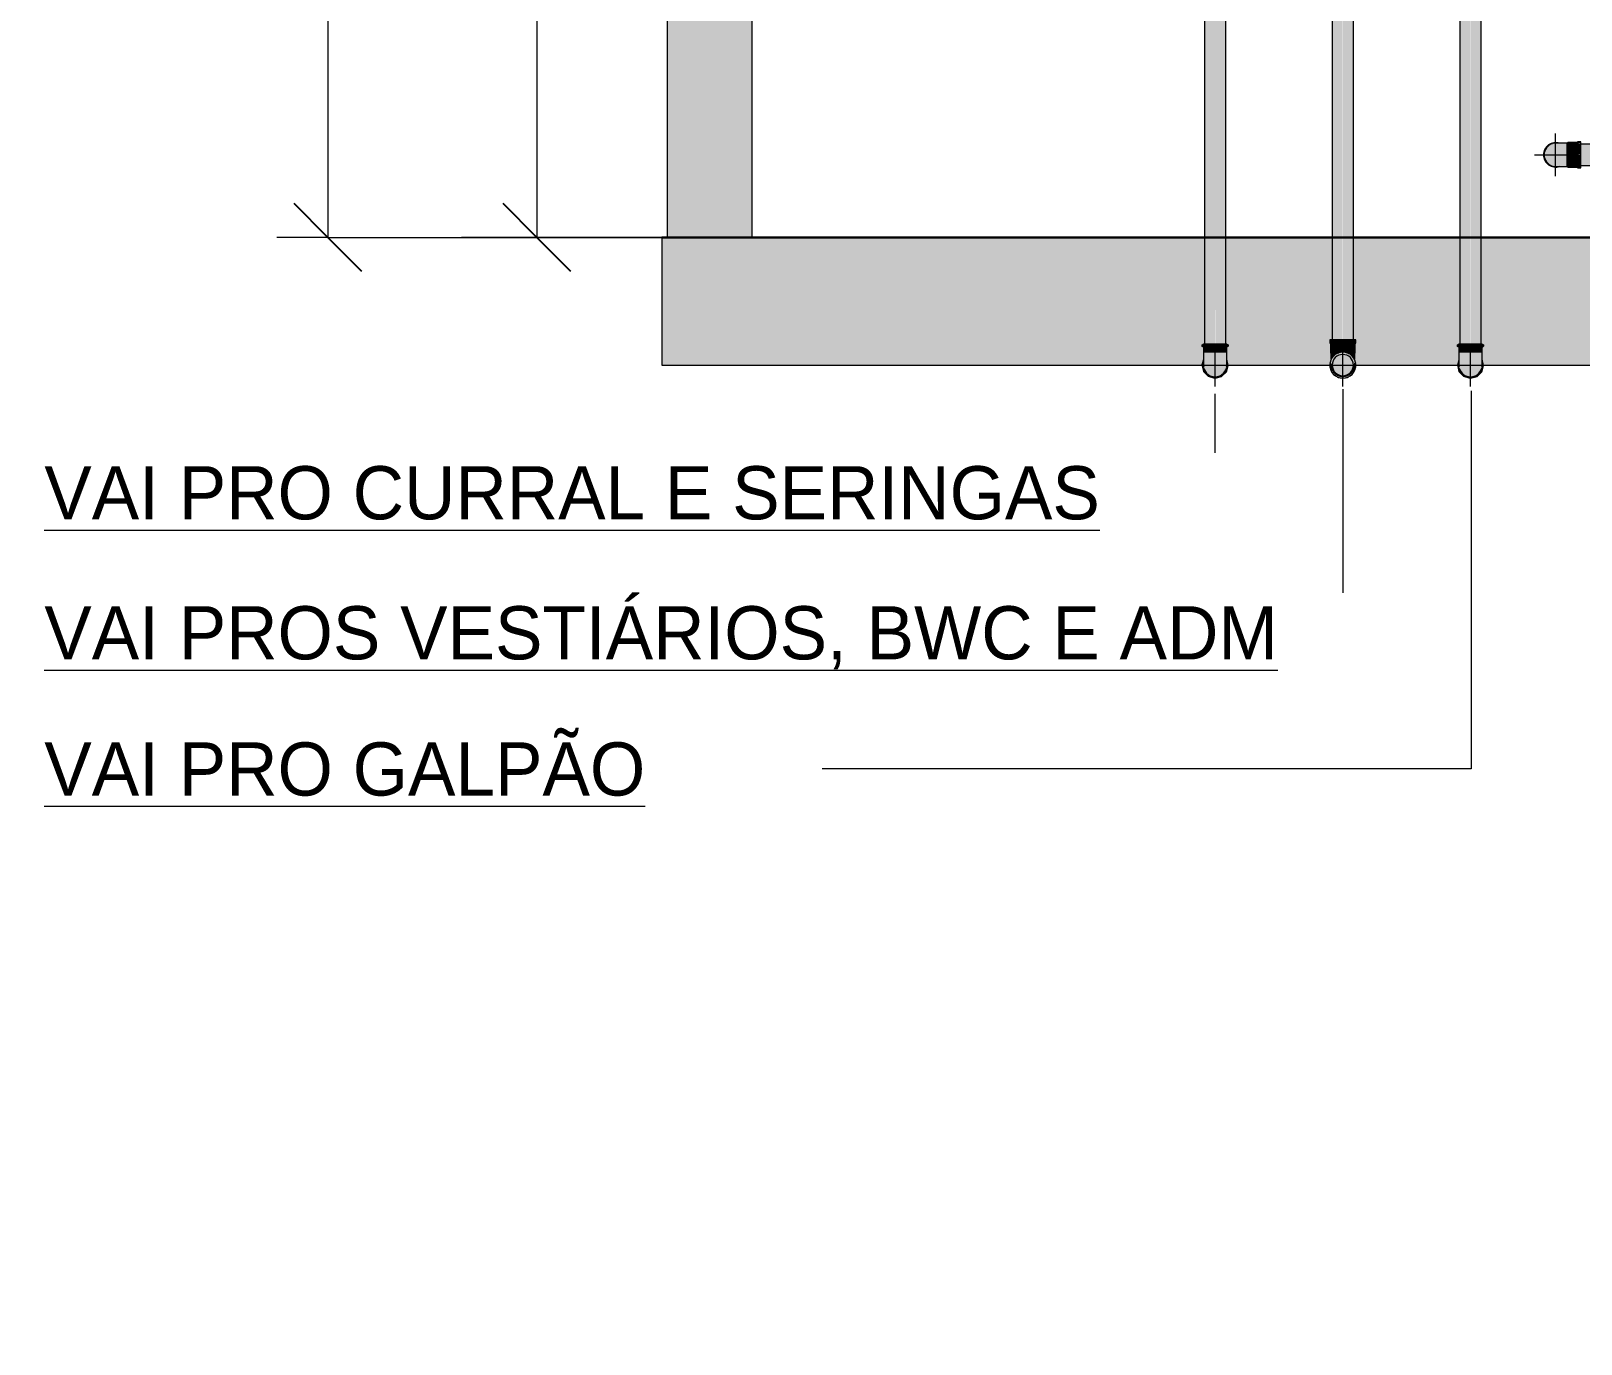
# Model space of a CAD drawing. Header units: metres. Extents: x 147 to 427, y -16 to 162.
# Drawn here: x 181.228 to 184.869, y -2.6 to 0.485 of the extents above; entities that cross this region are included whole.
import ezdxf

# ---------------------------------------------------------------- set-up
doc = ezdxf.new("R2010")
doc.units = ezdxf.units.M
doc.linetypes.add('IMPORT-Dashed _3_', pattern=[0.75, 0.5, -0.25])
doc.layers.add('1053_ARQ_BASE_MATADOURO_dwg', color=7, linetype='Continuous', lineweight=5, true_color=0x767676)
doc.layers.add('A-FLOR', color=7, linetype='Continuous', lineweight=9, true_color=0x007f00)
for name, color, linetype, lineweight in [('A-ANNO-DIMS', 7, 'Continuous', 5), ('A-ANNO-DIMS-50', 7, 'Continuous', 5), ('A-COTAS', 7, 'Continuous', 9), ('A-DETL', 7, 'Continuous', 5), ('A-DETL-GENF', 7, 'Continuous', 5), ('A-PAREDE', 7, 'Continuous', 30), ('A_PROJEÇÃO', 7, 'IMPORT-Dashed _3_', 5), ('G-ANNO-TEXT', 7, 'Continuous', 5), ('LISTAGEM_TEXTO', 7, 'Continuous', 5), ('P-PIPE', 7, 'Continuous', 5), ('P-PIPE-CNTR', 7, 'Continuous', 5)]:
    doc.layers.add(name, color=color, linetype=linetype, lineweight=lineweight)
doc.styles.add('Century Gothic_1', font='GOTHIC.TTF', dxfattribs={"height": 0.075})
doc.styles.add('Century Gothic_3', font='GOTHIC.TTF', dxfattribs={"height": 0.125})
doc.dimstyles.new('Setores_1_5', dxfattribs={"dimscale": 0.3048, "dimtxt": 0.078313, "dimasz": 0.520833, "dimexe": 0.393701, "dimexo": 0.246063, "dimgap": 0.287073, "dimtad": 1, "dimrnd": 0.01, "dimzin": 0, "dimdsep": 46, "dimtxsty": 'Century Gothic_1', "dimblk1": 'OBLIQUE', "dimblk2": 'OBLIQUE', "dimsah": 1, "dimcen": 0.09, "dimazin": 0, "dimtfac": 1, "dimtdec": 4, "dimtix": 1, "dimtmove": 0, "dimatfit": 3, "dimfxl": 1, "dimtvp": 1, "dimtolj": 1, "dimtzin": 0, "dimarcsym": 2})

# ---------------------------------------------------------------- blocks, each defined once
blk = doc.blocks.new('1053_ARQ_BASE_MATADOURO_dwg_sanitario-4039603-DD')
at = {"layer": 'A_PROJEÇÃO'}
for p, q in [((150.7672, 0), (146.9724, 0)), ((146.9724, 0), (150.7672, 0))]:
    blk.add_line(p, q, dxfattribs=at)
at = {"layer": 'LISTAGEM_TEXTO'}
for p, q in [((152.8672, 0), (146.9724, 0)), ((146.9724, 0), (152.8672, 0))]:
    blk.add_line(p, q, dxfattribs=at)
blk = doc.blocks.new('1053_ARQ_BASE_MATADOURO_dwg_arq geral tgov-4039641-DD')
at = {"lineweight": 5}
blk.add_line((146.9724, 0), (157.2461, 0), dxfattribs=at)
at = {"layer": 'A-COTAS'}
for p, q in [((146.9724, 0), (152.8047, 0)), ((154.2955, 0), (146.9724, 0)), ((154.1445, 0), (146.9724, 0))]:
    blk.add_line(p, q, dxfattribs=at)
at = {"layer": 'A-PAREDE'}
blk.add_line((150.6427, 0), (147.4427, 0), dxfattribs=at)
at = {"layer": 'A-PAREDE', "flags": 128}
blk.add_lwpolyline([(150.3427, 0), (147.7427, 0), (147.5927, 0)], dxfattribs=at)
blk.add_blockref('1053_ARQ_BASE_MATADOURO_dwg_sanitario-4039603-DD', (0, 0))
blk = doc.blocks.new('1053_ARQ_BASE_MATADOURO_dwg-3625622-DD')
blk.add_blockref('1053_ARQ_BASE_MATADOURO_dwg_arq geral tgov-4039641-DD', (0, 0))
blk = doc.blocks.new('Joelho 45_90 - Agua Fria_Soldavel - MEP - Tigre - Standard-V77-DD')
at = {"layer": 'P-PIPE', "true_color": 0x69503c}
h = blk.add_hatch(color=27, dxfattribs=at)
h.paths.add_polyline_path([(149.0348, -0.2479), (149.0427, -0.2479), (149.0427, -0.2404), (149.0161, -0.2404), (149.0161, -0.2479), (149.0336, -0.2479)])
h.paths.add_polyline_path([(149.0161, -0.2479), (149.0161, -0.2404), (149.012, -0.2404), (149.013, -0.2479), (149.015, -0.2479)])
for points in [[(149.0243, -0.2509), (149.0427, -0.2509), (149.0427, -0.2479), (149.0124, -0.2479), (149.015, -0.2509), (149.0237, -0.2509)], [(149.0141, -0.2709), (149.0333, -0.2709), (149.0362, -0.2701), (149.0427, -0.2692), (149.0427, -0.2509), (149.0145, -0.2509), (149.0143, -0.262)], [(149.0709, -0.2479), (149.073, -0.2479), (149.073, -0.2404), (149.0427, -0.2404), (149.0427, -0.2479), (149.0704, -0.2479)], [(149.0579, -0.2509), (149.0712, -0.2505), (149.0724, -0.2479), (149.0427, -0.2479), (149.0427, -0.2509), (149.057, -0.2509)], [(149.0592, -0.2709), (149.0714, -0.2709), (149.0704, -0.2509), (149.0427, -0.2509), (149.0431, -0.2693), (149.0581, -0.2709)], [(149.0191, -0.2726), (149.0302, -0.2722), (149.0329, -0.2709), (149.0145, -0.2714), (149.0162, -0.2726), (149.0186, -0.2726)], [(149.0156, -0.2857), (149.0171, -0.2833), (149.0228, -0.2769), (149.0284, -0.2726), (149.0156, -0.2728), (149.0156, -0.2857)], [(149.0675, -0.2726), (149.0704, -0.272), (149.0709, -0.2709), (149.0532, -0.2713), (149.057, -0.2726), (149.0675, -0.2726)], [(149.0699, -0.2859), (149.0699, -0.2726), (149.057, -0.2729), (149.0592, -0.2742), (149.0656, -0.2797), (149.0698, -0.2858)]]:
    blk.add_hatch(color=27, dxfattribs=at).paths.add_polyline_path(points)
h = blk.add_hatch(color=27, dxfattribs=at)
h.paths.add_polyline_path([(149.0427, -0.3307), (149.0507, -0.3297), (149.0592, -0.3258), (149.0645, -0.3217), (149.0699, -0.3141), (149.0724, -0.308), (149.0735, -0.3), (149.0724, -0.292), (149.0693, -0.2846), (149.063, -0.2771), (149.0567, -0.2728), (149.0492, -0.2701), (149.0423, -0.2693), (149.0329, -0.2711), (149.0268, -0.2738), (149.021, -0.2783), (149.0157, -0.2857), (149.0128, -0.2935), (149.012, -0.3), (149.013, -0.308), (149.0165, -0.3159), (149.021, -0.3217), (149.0273, -0.3266), (149.0353, -0.3298), (149.0371, -0.33)])
h.paths.add_polyline_path([(149.0427, -0.325), (149.0348, -0.3235), (149.0302, -0.3217), (149.025, -0.3177), (149.0204, -0.311), (149.0185, -0.3057), (149.0177, -0.3), (149.0192, -0.292), (149.0211, -0.2875), (149.025, -0.2823), (149.0309, -0.2781), (149.0362, -0.2759), (149.0427, -0.275), (149.0495, -0.276), (149.0564, -0.2792), (149.0604, -0.2823), (149.0651, -0.2892), (149.0669, -0.2935), (149.0677, -0.3), (149.0662, -0.308), (149.0644, -0.3125), (149.0592, -0.3186), (149.0537, -0.3223), (149.0478, -0.3243), (149.043, -0.325)])
at = {"layer": 'P-PIPE'}
for p, q in [((149.012, -0.2404), (149.012, -0.2479)), ((149.0427, -0.2404), (149.012, -0.2404)), ((149.012, -0.2479), (149.0141, -0.2509)), ((149.0427, -0.2479), (149.012, -0.2479)), ((149.0141, -0.2509), (149.0141, -0.2709)), ((149.0427, -0.2509), (149.0141, -0.2509)), ((149.0735, -0.2404), (149.0427, -0.2404)), ((149.0735, -0.2479), (149.0427, -0.2479)), ((149.0714, -0.2509), (149.0427, -0.2509)), ((149.0714, -0.2509), (149.0735, -0.2479)), ((149.0714, -0.2709), (149.0714, -0.2509)), ((149.0735, -0.2479), (149.0735, -0.2404)), ((149.0141, -0.2709), (149.0156, -0.2726)), ((149.0332, -0.2709), (149.0141, -0.2709)), ((149.0141, -0.2709), (149.0332, -0.2709)), ((149.0156, -0.2726), (149.0191, -0.2726)), ((149.0191, -0.2726), (149.0156, -0.2726)), ((149.0192, -0.2726), (149.0291, -0.2726)), ((149.0291, -0.2726), (149.0192, -0.2726)), ((149.0714, -0.2709), (149.0522, -0.2709)), ((149.0522, -0.2709), (149.0714, -0.2709)), ((149.0563, -0.2726), (149.0699, -0.2726)), ((149.0699, -0.2726), (149.0563, -0.2726)), ((149.0699, -0.2726), (149.0714, -0.2709))]:
    blk.add_line(p, q, dxfattribs=at)
at = {"layer": 'P-PIPE', "flags": 128}
for points in [[(149.0156, -0.2855), (149.0156, -0.2845), (149.0156, -0.2835), (149.0156, -0.2825), (149.0156, -0.2815), (149.0156, -0.2805), (149.0156, -0.2794), (149.0156, -0.2783), (149.0156, -0.2773), (149.0156, -0.2762), (149.0156, -0.2751), (149.0156, -0.274), (149.0156, -0.2729), (149.0156, -0.2726)], [(149.0699, -0.2726), (149.0699, -0.2737), (149.0699, -0.2748), (149.0699, -0.2759), (149.0699, -0.277), (149.0699, -0.278), (149.0699, -0.2791), (149.0699, -0.2802), (149.0699, -0.2812), (149.0699, -0.2823), (149.0699, -0.2833), (149.0699, -0.2843), (149.0699, -0.2853), (149.0699, -0.2859)], [(149.0156, -0.3), (149.0156, -0.2999), (149.0156, -0.2998), (149.0156, -0.2997), (149.0156, -0.2995), (149.0156, -0.2992), (149.0156, -0.2989), (149.0156, -0.2986), (149.0156, -0.2982), (149.0156, -0.2978), (149.0156, -0.2974), (149.0156, -0.2969), (149.0156, -0.2964), (149.0156, -0.2958)], [(149.0427, -0.3272), (149.0416, -0.3271), (149.0405, -0.3271), (149.0395, -0.327), (149.0384, -0.3268), (149.0373, -0.3266), (149.0363, -0.3264), (149.0352, -0.3261), (149.0342, -0.3258), (149.0332, -0.3254), (149.0321, -0.325), (149.0312, -0.3246), (149.0302, -0.3241), (149.0292, -0.3236), (149.0283, -0.323), (149.0274, -0.3224), (149.0265, -0.3218), (149.0256, -0.3211), (149.0248, -0.3204), (149.024, -0.3197), (149.0232, -0.3189), (149.0225, -0.3181), (149.0218, -0.3173), (149.0211, -0.3164), (149.0205, -0.3156), (149.0199, -0.3147), (149.0193, -0.3137), (149.0188, -0.3128), (149.0183, -0.3118), (149.0178, -0.3108), (149.0174, -0.3098), (149.017, -0.3088), (149.0167, -0.3078), (149.0164, -0.3067), (149.0162, -0.3057), (149.016, -0.3046), (149.0158, -0.3035), (149.0157, -0.3025), (149.0156, -0.3014), (149.0156, -0.3003)], [(149.0698, -0.3011), (149.0698, -0.3022), (149.0697, -0.3033), (149.0695, -0.3043), (149.0693, -0.3054), (149.0691, -0.3065), (149.0688, -0.3075), (149.0685, -0.3085), (149.0681, -0.3096), (149.0677, -0.3106), (149.0673, -0.3116), (149.0668, -0.3125), (149.0663, -0.3135), (149.0657, -0.3144), (149.0651, -0.3153), (149.0645, -0.3162), (149.0638, -0.3171), (149.0631, -0.3179), (149.0624, -0.3187), (149.0616, -0.3195), (149.0608, -0.3202), (149.06, -0.3209), (149.0592, -0.3216), (149.0583, -0.3222), (149.0574, -0.3228), (149.0565, -0.3234), (149.0555, -0.3239), (149.0545, -0.3244), (149.0536, -0.3249), (149.0526, -0.3253), (149.0515, -0.3257), (149.0505, -0.326), (149.0495, -0.3263), (149.0484, -0.3265), (149.0473, -0.3268), (149.0463, -0.3269), (149.0452, -0.327), (149.0441, -0.3271), (149.043, -0.3271), (149.0427, -0.3272)], [(149.0699, -0.2957), (149.0699, -0.2962), (149.0699, -0.2968), (149.0699, -0.2973), (149.0699, -0.2977), (149.0699, -0.2981), (149.0699, -0.2985), (149.0699, -0.2988), (149.0699, -0.2991), (149.0699, -0.2994), (149.0699, -0.2996), (149.0699, -0.2998), (149.0699, -0.2999), (149.0699, -0.3), (149.0699, -0.3)]]:
    blk.add_lwpolyline(points, dxfattribs=at)
at = {"layer": 'P-PIPE'}
for radius, start, end in [(0.0307, 90, 270), (0.0307, 126.6456, 132.0223), (0.0308, 107.9768, 113.3542), (0.0307, 270, 90), (0.0308, 66.6458, 72.0232), (0.0307, 47.9777, 53.3544), (0.0307, 167.976, 173.3539), (0.0307, 186.6453, 192.0215), (0.0307, 227.9752, 233.3537), (0.0307, 306.6463, 312.0248), (0.0308, 6.6461, 12.024), (0.0308, 347.9785, 353.3547), (0.0307, 246.6451, 252.0219), (0.0308, 287.9781, 293.3549)]:
    blk.add_arc((149.0427, -0.3), radius, start, end, dxfattribs=at)
blk = doc.blocks.new('AÇO_Cotovelo 90 45 - AÇO_Cotovelo 90 45-V78-DD')
at = {"layer": 'P-PIPE', "true_color": 0x7f7f7f}
for points in [[(148.7382, -0.2575), (148.7427, -0.2575), (148.7427, -0.2505), (148.7156, -0.2508), (148.7129, -0.2515), (148.7118, -0.254), (148.7133, -0.2561), (148.7177, -0.2575), (148.7364, -0.2575)], [(148.7517, -0.2575), (148.7695, -0.257), (148.7736, -0.254), (148.7717, -0.2514), (148.7669, -0.2505), (148.7427, -0.2505), (148.7427, -0.2575), (148.7508, -0.2575)], [(148.7427, -0.3309), (148.7427, -0.3274), (148.7337, -0.3257), (148.7281, -0.323), (148.7217, -0.3173), (148.7183, -0.3121), (148.7159, -0.3051), (148.7154, -0.2925), (148.715, -0.2881), (148.7133, -0.2905), (148.7133, -0.3095), (148.7222, -0.3217), (148.7253, -0.3253), (148.7373, -0.3292), (148.7382, -0.3295)], [(148.7427, -0.3274), (148.7427, -0.2696), (148.7153, -0.2696), (148.7159, -0.3045), (148.7168, -0.3085), (148.7201, -0.3152), (148.7248, -0.3205), (148.7315, -0.3248), (148.7376, -0.3267), (148.7383, -0.3268)], [(148.7404, -0.2696), (148.7427, -0.2696), (148.7427, -0.2575), (148.7167, -0.2575), (148.717, -0.2696), (148.7382, -0.2696)], [(148.7684, -0.2696), (148.7688, -0.2696), (148.7688, -0.2575), (148.7427, -0.2575), (148.7427, -0.2696), (148.7677, -0.2696)], [(148.7427, -0.3274), (148.7508, -0.326), (148.7564, -0.3237), (148.7635, -0.3176), (148.7671, -0.3121), (148.7695, -0.3049), (148.77, -0.2928), (148.7701, -0.2819), (148.7701, -0.2696), (148.7427, -0.2696), (148.7427, -0.3265)], [(148.7427, -0.3309), (148.7609, -0.325), (148.7721, -0.3095), (148.7719, -0.2902), (148.7701, -0.2874), (148.7684, -0.309), (148.7651, -0.3154), (148.7604, -0.3206), (148.7554, -0.3241), (148.7478, -0.3267), (148.7427, -0.3274), (148.7427, -0.3292)]]:
    blk.add_hatch(color=8, dxfattribs=at).paths.add_polyline_path(points)
at = {"layer": 'P-PIPE'}
for p, q in [((148.7167, -0.2505), (148.7153, -0.2505)), ((148.7153, -0.2505), (148.7167, -0.2505)), ((148.7153, -0.2505), (148.7153, -0.2515)), ((148.7153, -0.2505), (148.7427, -0.2505)), ((148.7427, -0.2505), (148.7701, -0.2505)), ((148.7688, -0.2505), (148.7701, -0.2505)), ((148.7701, -0.2505), (148.7688, -0.2505)), ((148.7701, -0.2516), (148.7701, -0.2505)), ((148.7153, -0.2564), (148.7153, -0.2696)), ((148.7167, -0.2575), (148.7153, -0.2575)), ((148.7153, -0.2575), (148.7167, -0.2575)), ((148.7163, -0.2696), (148.7153, -0.2696)), ((148.7265, -0.2696), (148.7169, -0.2696)), ((148.7272, -0.2696), (148.7266, -0.2696)), ((148.7427, -0.2696), (148.7271, -0.2696)), ((148.7583, -0.2696), (148.7427, -0.2696)), ((148.7588, -0.2696), (148.7583, -0.2696)), ((148.7686, -0.2696), (148.759, -0.2696)), ((148.7688, -0.2575), (148.7701, -0.2575)), ((148.7701, -0.2575), (148.7688, -0.2575)), ((148.7701, -0.2696), (148.7692, -0.2696)), ((148.7701, -0.2696), (148.7701, -0.2565))]:
    blk.add_line(p, q, dxfattribs=at)
at = {"layer": 'P-PIPE', "flags": 128}
for points in [[(148.7153, -0.2575), (148.7124, -0.2559), (148.7121, -0.2525), (148.7148, -0.2505), (148.7153, -0.2505)], [(148.7427, -0.2505), (148.7284, -0.2505), (148.7183, -0.2505), (148.7167, -0.2505)], [(148.7682, -0.2505), (148.7661, -0.2505), (148.7552, -0.2505), (148.7427, -0.2505)], [(148.7701, -0.2505), (148.7731, -0.2521), (148.7733, -0.2555), (148.7706, -0.2575), (148.7701, -0.2575)], [(148.7155, -0.2866), (148.7118, -0.2994), (148.7156, -0.3148), (148.7264, -0.3263), (148.7415, -0.3309), (148.7427, -0.3309)], [(148.7153, -0.2696), (148.7153, -0.2847), (148.7153, -0.2959), (148.7153, -0.3)], [(148.7172, -0.2575), (148.7193, -0.2575), (148.7303, -0.2575), (148.7427, -0.2575)], [(148.7427, -0.2575), (148.757, -0.2575), (148.7671, -0.2575), (148.7687, -0.2575)], [(148.7427, -0.3309), (148.758, -0.3269), (148.7693, -0.3158), (148.7736, -0.3006), (148.7701, -0.2863)], [(148.7701, -0.3), (148.7701, -0.296), (148.7701, -0.2849), (148.7701, -0.2698), (148.7701, -0.2696)]]:
    blk.add_lwpolyline(points, dxfattribs=at)
at = {"layer": 'P-PIPE'}
for start, end in [(178.3116, 190.8255), (195, 270), (231.9903, 235.8568), (270, 345), (304.1432, 308.0097), (349.1745, 2.676)]:
    blk.add_arc((148.7427, -0.3), 0.0274, start, end, dxfattribs=at)
blk = doc.blocks.new('Joelho 45_90 - Agua Fria_Soldavel - MEP - Tigre - Standard-V82-DD')
at = {"layer": 'P-PIPE', "lineweight": 15, "true_color": 0x69503c}
for points in [[(149.5156, 0.1941), (149.5172, 0.2029), (149.5203, 0.2091), (149.525, 0.2145), (149.5307, 0.2183), (149.5374, 0.2206), (149.5492, 0.2212), (149.5505, 0.2216), (149.5492, 0.2219), (149.5408, 0.2225), (149.534, 0.2213), (149.5267, 0.2176), (149.5216, 0.2132), (149.5172, 0.2068), (149.515, 0.2011), (149.5141, 0.1941), (149.515, 0.1941)], [(149.5331, 0.1941), (149.5701, 0.1944), (149.5701, 0.2213), (149.5382, 0.2207), (149.5342, 0.2197), (149.5284, 0.217), (149.5223, 0.2117), (149.5186, 0.2062), (149.5164, 0.2006), (149.5156, 0.1941), (149.5315, 0.1941)], [(149.5718, 0.1941), (149.5713, 0.2223), (149.5701, 0.2206), (149.5701, 0.1941)], [(149.5809, 0.1941), (149.5918, 0.1943), (149.5918, 0.2223), (149.5718, 0.2223), (149.5718, 0.1941)], [(149.5948, 0.1941), (149.5948, 0.2244), (149.5918, 0.2218), (149.5918, 0.1941)], [(149.5701, 0.167), (149.5699, 0.1941), (149.5156, 0.1941), (149.5173, 0.1852), (149.5203, 0.1791), (149.5246, 0.1741), (149.5306, 0.17), (149.5379, 0.1676), (149.5511, 0.1671), (149.5653, 0.167), (149.5699, 0.167)], [(149.5718, 0.1655), (149.5718, 0.1941), (149.5701, 0.1937), (149.5707, 0.1665), (149.5713, 0.1659)], [(149.5718, 0.1655), (149.5918, 0.1664), (149.5918, 0.1941), (149.5718, 0.1941), (149.5718, 0.1659)], [(149.5948, 0.1638), (149.5948, 0.1941), (149.5918, 0.1939), (149.5922, 0.1657), (149.594, 0.1644)], [(149.6023, 0.1634), (149.6023, 0.1941), (149.5948, 0.1938), (149.5948, 0.1638)], [(149.5427, 0.167), (149.542, 0.1673), (149.5426, 0.167)]]:
    blk.add_hatch(color=27, dxfattribs=at).paths.add_polyline_path(points)
h = blk.add_hatch(color=27, dxfattribs=at)
h.paths.add_polyline_path([(149.5948, 0.1941), (149.6023, 0.1945), (149.6023, 0.2207), (149.5948, 0.2207), (149.5948, 0.1944)])
h.paths.add_polyline_path([(149.5948, 0.2207), (149.6023, 0.2213), (149.6023, 0.2249), (149.5948, 0.2238), (149.5948, 0.2207)])
h = blk.add_hatch(color=27, dxfattribs=at)
h.paths.add_polyline_path([(149.5427, 0.1655), (149.5507, 0.1671), (149.5404, 0.1673), (149.5342, 0.1685), (149.5278, 0.1716), (149.5224, 0.1764), (149.5186, 0.1821), (149.5164, 0.1876), (149.515, 0.1941), (149.5141, 0.1941), (149.5157, 0.1852), (149.5192, 0.1781), (149.5242, 0.1726), (149.5304, 0.1685), (149.5362, 0.1663), (149.542, 0.1656)])
h.paths.add_polyline_path([(149.5518, 0.1671), (149.5509, 0.1673), (149.5516, 0.1671)])
at = {"layer": 'P-PIPE', "color": 4, "lineweight": 15, "true_color": 0x00ffff}
for p, q in [((149.5718, 0.2228), (149.5701, 0.2213)), ((149.5701, 0.2213), (149.5701, 0.1941)), ((149.5701, 0.1941), (149.5701, 0.2213)), ((149.5718, 0.1941), (149.5718, 0.2228)), ((149.5918, 0.2228), (149.5718, 0.2228)), ((149.5718, 0.2228), (149.5718, 0.1941)), ((149.5948, 0.2249), (149.5918, 0.2228)), ((149.5918, 0.2228), (149.5918, 0.1941)), ((149.6023, 0.2249), (149.5948, 0.2249)), ((149.5948, 0.2249), (149.5948, 0.1941)), ((149.6023, 0.1941), (149.6023, 0.2249)), ((149.5701, 0.1941), (149.5701, 0.167)), ((149.5701, 0.167), (149.5701, 0.1941)), ((149.5718, 0.1655), (149.5718, 0.1941)), ((149.5718, 0.1941), (149.5718, 0.1655)), ((149.5918, 0.1941), (149.5918, 0.1655)), ((149.5948, 0.1941), (149.5948, 0.1634)), ((149.6023, 0.1634), (149.6023, 0.1941)), ((149.5701, 0.167), (149.5718, 0.1655)), ((149.5718, 0.1655), (149.5918, 0.1655)), ((149.5918, 0.1655), (149.5948, 0.1634)), ((149.5948, 0.1634), (149.6023, 0.1634))]:
    blk.add_line(p, q, dxfattribs=at)
at = {"layer": 'P-PIPE', "color": 4, "lineweight": 15, "true_color": 0x00ffff, "flags": 128}
for points in [[(149.5701, 0.2213), (149.569, 0.2213), (149.5679, 0.2213), (149.5668, 0.2213), (149.5658, 0.2213), (149.5647, 0.2213), (149.5636, 0.2213), (149.5625, 0.2213), (149.5615, 0.2213), (149.5605, 0.2213), (149.5594, 0.2213), (149.5584, 0.2213), (149.5575, 0.2213), (149.5565, 0.2213), (149.5556, 0.2213), (149.5546, 0.2213), (149.5538, 0.2213), (149.5529, 0.2213), (149.5521, 0.2213), (149.5512, 0.2213), (149.5505, 0.2213), (149.5497, 0.2213), (149.549, 0.2213), (149.5483, 0.2213), (149.5477, 0.2213), (149.5471, 0.2213), (149.5465, 0.2213), (149.546, 0.2213), (149.5455, 0.2213), (149.545, 0.2213), (149.5446, 0.2213), (149.5442, 0.2213), (149.5439, 0.2213), (149.5436, 0.2213), (149.5433, 0.2213), (149.5431, 0.2213), (149.543, 0.2213), (149.5428, 0.2213), (149.5428, 0.2213), (149.5427, 0.2213), (149.5427, 0.2213)], [(149.5427, 0.167), (149.5427, 0.167), (149.5428, 0.167), (149.5429, 0.167), (149.5431, 0.167), (149.5433, 0.167), (149.5435, 0.167), (149.5438, 0.167), (149.5441, 0.167), (149.5445, 0.167), (149.5449, 0.167), (149.5453, 0.167), (149.5458, 0.167), (149.5463, 0.167), (149.5469, 0.167), (149.5475, 0.167), (149.5481, 0.167), (149.5488, 0.167), (149.5495, 0.167), (149.5503, 0.167), (149.551, 0.167), (149.5518, 0.167), (149.5527, 0.167), (149.5535, 0.167), (149.5544, 0.167), (149.5553, 0.167), (149.5562, 0.167), (149.5572, 0.167), (149.5582, 0.167), (149.5592, 0.167), (149.5602, 0.167), (149.5612, 0.167), (149.5623, 0.167), (149.5633, 0.167), (149.5644, 0.167), (149.5655, 0.167), (149.5665, 0.167), (149.5676, 0.167), (149.5687, 0.167), (149.5698, 0.167), (149.5701, 0.167)]]:
    blk.add_lwpolyline(points, dxfattribs=at)
at = {"layer": 'P-PIPE', "color": 4, "lineweight": 15, "true_color": 0x00ffff}
for radius, start, end in [(0.0286, 71.5844, 180), (0.0287, 71.5844, 180), (0.0272, 105, 180), (0.0272, 105, 180), (0.0272, 88.66, 101.3657), (0.0272, 88.66, 101.3657), (0.0287, 180, 289.3584), (0.0286, 180, 289.3584), (0.0272, 180, 255), (0.0272, 180, 255), (0.0272, 258.6343, 272.9545), (0.0271, 258.6343, 272.9545)]:
    blk.add_arc((149.5427, 0.1941), radius, start, end, dxfattribs=at)
blk = doc.blocks.new('DIMBLOCK52-DD')
at = {"layer": 'A-ANNO-DIMS-50', "lineweight": 25}
for p, q in [((181.9251, 4.9), (181.8457, 4.9794)), ((181.9251, 4.9), (182.0045, 4.8206)), ((181.9251, 0), (181.8457, 0.0794)), ((181.9251, 0), (182.0045, -0.0794))]:
    blk.add_line(p, q, dxfattribs=at)
at = {"layer": 'A-ANNO-DIMS-50'}
for p, q in [((181.9251, 4.9), (181.8051, 4.9)), ((181.9251, 4.9), (181.9251, 0)), ((181.9251, 4.9), (182.9388, 4.9)), ((181.9251, 0), (181.8051, 0)), ((181.9251, 0), (185.9593, 0))]:
    blk.add_line(p, q, dxfattribs=at)
at = {"layer": 'A-ANNO-DIMS-50', "color": 0, "insert": (181.7415, 2.2847), "char_height": 0.075, "width": 0.396784, "attachment_point": 1, "rotation": 90, "line_spacing_factor": 0.984502, "style": 'Century Gothic_1'}
blk.add_mtext('4,90 m', dxfattribs=at)
blk = doc.blocks.new('_Oblique')
at = {"color": 0, "linetype": 'ByBlock', "lineweight": -2}
blk.add_line((-0.5, -0.5), (0.5, 0.5), dxfattribs=at)
blk = doc.blocks.new('DIMBLOCK64-DD')
at = {"layer": 'A-ANNO-DIMS-50', "lineweight": 25}
for p, q in [((182.4162, 3.45), (182.3368, 3.5294)), ((182.4162, 3.45), (182.4955, 3.3706)), ((182.4162, 0), (182.3368, 0.0794)), ((182.4162, 0), (182.4955, -0.0794))]:
    blk.add_line(p, q, dxfattribs=at)
at = {"layer": 'A-ANNO-DIMS-50'}
for p, q in [((182.4162, 3.45), (182.2962, 3.45)), ((182.4162, 3.45), (182.4162, 0)), ((182.4162, 3.45), (182.8474, 3.45)), ((182.4162, 0), (182.2962, 0)), ((182.4162, 0), (182.4534, 0))]:
    blk.add_line(p, q, dxfattribs=at)
at = {"layer": 'A-ANNO-DIMS-50', "color": 0, "insert": (182.2325, 1.5597), "char_height": 0.075, "width": 0.396784, "attachment_point": 1, "rotation": 90, "line_spacing_factor": 0.984502, "style": 'Century Gothic_1'}
blk.add_mtext('3,45 m', dxfattribs=at)

msp = doc.modelspace()

# ---------------------------------------------------------------- hatches: boundary and pattern name
at = {"layer": 'A-DETL-GENF', "true_color": 0x808080}
h = msp.add_hatch(dxfattribs=at)
h.set_pattern_fill('FP_3', color=8, style=0, pattern_type=2)
h.set_pattern_definition([(50, (187.6041, 2.196), (0.364365, -0.031877), [0.0381, -0.4191]), (355, (187.6041, 2.196), (-0.070485, 0.382117), [0.03048, -0.33528]), (100.451, (187.6351, 2.193), (0.293886, 0.35023), [0.03238, -0.35618]), (46.184, (187.6041, 2.297), (0.54216, -0.084084), [0.05715, -0.62865]), (96.636, (187.6501, 2.29), (0.474805, 0.494854), [0.04857, -0.53427]), (351.184, (187.6041, 2.297), (0.47481, 0.494846), [0.04572, -0.50292]), (21, (187.6551, 2.272), (0.303226, -0.204528), [0.0381, -0.4191]), (326, (187.6551, 2.272), (0.123607, 0.368379), [0.03048, -0.33528]), (71.451, (187.6811, 2.255), (0.426833, 0.163839), [0.03238, -0.35618]), (37.5, (187.60411, 2.196), (0.0061807, 0.1691082), [0.01676, -0.31445, 0.01676, -0.3236, -0.33655]), (37.5, (187.60411, 2.196), (0.0061807, 0.1691082), [-0.67158, 0.01676, -0.31979]), (7.5, (187.60411, 2.196), (0.1336414, 0.200358), [0.01676, -0.17729, 0.01676, -0.30683, -0.12827]), (7.5, (187.60411, 2.196), (0.1336414, 0.200358), [-0.51765, 0.01676, -0.11151]), (327.5, (187.49111, 2.196), (0.2711816, -0.0114606), [0.01676, -0.11024, 0.01676, -0.37948, -0.52578]), (327.5, (187.49111, 2.196), (0.2711816, -0.0114606), [-0.52324, 0.01676, -0.50902]), (317.5, (187.44011, 2.196), (0.296258, 0.050851), [0.01676, -0.14834, 0.01676, -0.24638, -0.37338]), (317.5, (187.44011, 2.196), (0.296258, 0.050851), [-0.42824, 0.01676, -0.35662])])
h.paths.add_polyline_path([(188.0185, -2.6), (188.3434, -2.6), (188.202, -2.4586), (188.202, -2.5), (188.002, -2.5), (188.002, -2.6)])
h.paths.add_polyline_path([(191.8991, -2.6), (192.002, -2.6), (192.002, -2.5), (191.802, -2.5), (191.802, -2.4586), (191.6606, -2.6), (191.802, -2.6)])
h.paths.add_polyline_path([(182.7224, 0), (182.9224, 0), (182.9224, 3.45), (182.7224, 3.45), (182.7224, 0.834)])
h.paths.add_polyline_path([(185.7224, 0), (185.9156, 0), (185.9156, 0.1345), (185.9098, 0.1345), (185.9098, 0.142), (185.9119, 0.145), (185.9123, 0.1655), (185.9134, 0.1667), (185.9139, 0.1672), (185.9132, 0.1672), (185.9127, 0.1665), (185.9115, 0.1655), (185.8911, 0.1652), (185.8885, 0.1634), (185.881, 0.1634), (185.881, 0.1691), (185.7224, 0.1691)])
h.paths.add_polyline_path([(185.8756, 0.2191), (185.881, 0.2191), (185.881, 0.2249), (185.8885, 0.2249), (185.8915, 0.2228), (185.9115, 0.2228), (185.9132, 0.2213), (185.9224, 0.2199), (185.9224, 3.5557), (185.7224, 3.5557), (185.7224, 3.55), (185.9098, 3.55), (185.9098, 3.45), (185.7224, 3.45), (185.7224, 0.2191), (185.8513, 0.2191)])
h.paths.add_polyline_path([(182.9192, 3.55), (182.9224, 3.55), (182.9224, 4.75), (182.7224, 4.75), (182.7224, 3.55), (182.916, 3.55)])
h.paths.add_polyline_path([(185.7711, 3.6057), (185.9224, 3.6057), (185.9224, 4.75), (185.7224, 4.75), (185.7224, 3.6057), (185.7323, 3.6057)])
h.paths.add_polyline_path([(182.9224, 4.9), (183.0138, 4.9), (182.8724, 5.0414), (182.8724, 4.9), (182.8966, 4.9)])
h.paths.add_polyline_path([(185.631, 4.9), (185.7724, 4.9), (185.7724, 5.0414), (185.7224, 4.9914)])
h.paths.add_polyline_path([(185.916, 6.5), (185.9224, 6.5), (185.9224, 6.6), (185.9098, 6.6), (185.9098, 6.5), (185.9128, 6.5)])
at = {"layer": 'A-FLOR', "true_color": 0x80838b}
h = msp.add_hatch(color=252, dxfattribs=at)
h.paths.add_polyline_path([(184.0392, -0.3), (184.2791, -0.3), (184.2801, -0.292), (184.2827, -0.2843), (184.2822, -0.272), (184.2812, -0.2709), (184.2812, -0.2503), (184.2795, -0.2479), (184.2795, -0.2404), (184.2848, -0.2404), (184.2848, 0), (184.0348, 0), (184.0348, -0.2505), (184.037, -0.2508), (184.0395, -0.252), (184.0407, -0.254), (184.0359, -0.2575), (184.0363, -0.2696), (184.0372, -0.2696), (184.0372, -0.2875), (184.0392, -0.2907), (184.0392, -0.2984)])
h.paths.add_polyline_path([(183.9804, -0.3), (183.9805, -0.2903), (183.9826, -0.2866), (183.9824, -0.2728), (183.9827, -0.2696), (183.9838, -0.2696), (183.9834, -0.2573), (183.98, -0.2557), (183.9789, -0.254), (183.9804, -0.2514), (183.9848, -0.2497), (183.9848, 0), (182.7098, 0), (182.7098, -0.3), (183.9797, -0.3)])
h.paths.add_polyline_path([(184.6392, -0.3), (188.002, -0.3), (188.002, -0.2465), (186.0734, -0.2465), (186.0734, -0.2523), (186.0659, -0.2523), (186.0629, -0.2502), (186.037, -0.2502), (186.0351, -0.2486), (186.0183, -0.2465), (186.0115, -0.2456), (185.9963, -0.2421), (185.9777, -0.2331), (185.9637, -0.2254), (185.9363, -0.1976), (185.9235, -0.1734), (185.9194, -0.1644), (185.9155, -0.1435), (185.9137, -0.1282), (185.9128, -0.126), (185.9119, -0.1251), (185.9117, -0.0988), (185.9098, -0.0962), (185.9098, -0.0887), (185.9156, -0.0887), (185.9156, 0), (184.6348, 0), (184.6348, -0.2505), (184.637, -0.2508), (184.6395, -0.252), (184.6407, -0.254), (184.6359, -0.2575), (184.6363, -0.2696), (184.6372, -0.2696), (184.6372, -0.2875), (184.6392, -0.2907), (184.6392, -0.2984)])
h.paths.add_polyline_path([(184.5804, -0.3), (184.5805, -0.2903), (184.5826, -0.2866), (184.5824, -0.2728), (184.5827, -0.2696), (184.5838, -0.2696), (184.5834, -0.2573), (184.58, -0.2557), (184.5789, -0.254), (184.5804, -0.2514), (184.5848, -0.2497), (184.5848, 0), (184.3348, 0), (184.3348, -0.2404), (184.3406, -0.2404), (184.3395, -0.2487), (184.338, -0.2509), (184.338, -0.2714), (184.337, -0.2728), (184.3375, -0.2871), (184.3395, -0.292), (184.3406, -0.3), (184.5797, -0.3)])
h.paths.add_polyline_path([(186.0921, -0.1965), (188.002, -0.1965), (188.002, 0), (185.9656, 0), (185.9656, -0.0887), (185.9713, -0.0887), (185.9713, -0.0962), (185.9692, -0.0992), (185.9692, -0.1251), (185.9677, -0.1268), (185.9729, -0.1527), (185.988, -0.1746), (185.9914, -0.1771), (186.0104, -0.1894), (186.0353, -0.1944), (186.037, -0.1929), (186.0633, -0.1926), (186.0659, -0.1908), (186.0734, -0.1908), (186.0734, -0.1965)])
at = {"layer": 'P-PIPE', "true_color": 0xcfd1cf}
h = msp.add_hatch(color=254, dxfattribs=at)
h.paths.add_polyline_path([(184.0032, -0.2505), (184.0098, -0.2505), (184.0098, 3.45), (183.9848, 3.45), (183.9848, -0.2505), (184.0018, -0.2505)])
h.paths.add_polyline_path([(183.9973, 3.55), (184.0098, 3.55), (184.0098, 4.4012), (183.9848, 4.4012), (183.9848, 3.55), (183.9964, 3.55)])
h = msp.add_hatch(color=254, dxfattribs=at)
h.paths.add_polyline_path([(184.0348, -0.2505), (184.0347, 3.45), (184.0098, 3.45), (184.0099, -0.2505), (184.034, -0.2505)])
h.paths.add_polyline_path([(184.0266, 3.55), (184.0348, 3.55), (184.0348, 4.4012), (184.0098, 4.401), (184.0098, 3.55), (184.0223, 3.55)])
at = {"layer": 'P-PIPE', "true_color": 0x00ffff}
for points in [[(184.285, -0.2404), (184.3098, -0.2404), (184.3098, 4.3938), (184.2848, 4.3938), (184.2848, -0.2404)], [(184.325, -0.2404), (184.3348, -0.2404), (184.3345, 4.3938), (184.3098, 4.3938), (184.3099, -0.2404), (184.3242, -0.2404)], [(185.3524, 0.1941), (185.3524, 0.2191), (184.8694, 0.2189), (184.8694, 0.1941), (185.3296, 0.1941)], [(184.8694, 0.1691), (185.3524, 0.1693), (185.3524, 0.1941), (184.8694, 0.1937), (184.8694, 0.1693)], [(184.3098, -0.325), (184.318, -0.3234), (184.3223, -0.3217), (184.328, -0.3171), (184.3321, -0.311), (184.334, -0.3065), (184.3348, -0.3), (184.3333, -0.292), (184.3315, -0.2875), (184.3263, -0.2814), (184.321, -0.2778), (184.3163, -0.2759), (184.3093, -0.2751), (184.3024, -0.2762), (184.2973, -0.2783), (184.2922, -0.2823), (184.2875, -0.2892), (184.2856, -0.2943), (184.2848, -0.3), (184.2863, -0.308), (184.2891, -0.3136), (184.2922, -0.3177), (184.298, -0.3219), (184.3034, -0.3241), (184.3091, -0.3249)]]:
    msp.add_hatch(color=4, dxfattribs=at).paths.add_polyline_path(points)
at = {"layer": 'P-PIPE', "true_color": 0xcfd1cf}
h = msp.add_hatch(color=254, dxfattribs=at)
h.paths.add_polyline_path([(184.6032, -0.2505), (184.6098, -0.2505), (184.6098, 3.45), (184.5848, 3.45), (184.5848, -0.2505), (184.6018, -0.2505)])
h.paths.add_polyline_path([(184.5973, 3.55), (184.6098, 3.55), (184.6098, 4.4012), (184.5848, 4.4012), (184.5848, 3.55), (184.5964, 3.55)])
h = msp.add_hatch(color=254, dxfattribs=at)
h.paths.add_polyline_path([(184.634, -0.2505), (184.6348, -0.2505), (184.6347, 3.45), (184.6098, 3.45), (184.6099, -0.2505), (184.634, -0.2505)])
h.paths.add_polyline_path([(184.6266, 3.55), (184.6348, 3.55), (184.6348, 4.4012), (184.6098, 4.401), (184.6098, 3.55), (184.6223, 3.55)])

# ---------------------------------------------------------------- linework, layer by layer
at = {"layer": 'A-DETL'}
for p, q in [((182.7224, 6.6), (182.7224, 0)), ((182.9224, 0), (182.9224, 3.45)), ((182.7224, 0), (182.9224, 0))]:
    msp.add_line(p, q, dxfattribs=at)
at = {"layer": 'A-FLOR', "color": 9, "true_color": 0xaad4aa}
for p, q in [((188.002, 0), (182.7098, 0)), ((182.7098, 0), (182.7098, -0.3)), ((182.7098, -0.3), (188.002, -0.3))]:
    msp.add_line(p, q, dxfattribs=at)
at = {"layer": 'G-ANNO-TEXT'}
for p, q in [((184.3098, -0.3566), (184.3098, -0.9289)), ((184.0094, -0.3677), (184.0094, -0.5999)), ((183.8015, -0.5999), (183.798, -0.5999)), ((184.0094, -0.5999), (183.8015, -0.5999)), ((184.241, -0.9289), (184.2379, -0.9289)), ((184.3098, -0.9289), (184.241, -0.9289)), ((182.8455, -1.2489), (182.8422, -1.2489)), ((184.6111, -1.2489), (182.8455, -1.2489))]:
    msp.add_line(p, q, dxfattribs=at)
at = {"layer": 'P-PIPE'}
for p, q in [((183.9848, 4.4012), (183.9848, -0.2505)), ((184.0348, -0.2505), (184.0348, 4.4012)), ((184.2848, 4.3938), (184.2848, -0.2404)), ((184.3348, -0.2404), (184.3348, 4.3938)), ((184.5848, 4.4012), (184.5848, -0.2505)), ((184.6348, -0.2505), (184.6348, 4.4012)), ((185.3524, 0.2191), (184.8694, 0.2191)), ((184.8694, 0.1691), (185.3524, 0.1691))]:
    msp.add_line(p, q, dxfattribs=at)
at = {"layer": 'P-PIPE', "color": 96, "true_color": 0x007f00}
for start, end in [(0, 180), (180, 360)]:
    msp.add_arc((184.3098, -0.3), 0.025, start, end, dxfattribs=at)
at = {"layer": 'P-PIPE-CNTR', "color": 4, "lineweight": 15, "true_color": 0x00ffff}
for p, q in [((184.8098, 0.1441), (184.8098, 0.2441)), ((184.7598, 0.1941), (184.8598, 0.1941))]:
    msp.add_line(p, q, dxfattribs=at)
at = {"layer": 'P-PIPE-CNTR'}
for p, q in [((184.0098, -0.35), (184.0098, -0.25)), ((184.3098, -0.35), (184.3098, -0.25)), ((184.6098, -0.35), (184.6098, -0.25)), ((183.9598, -0.3), (184.0598, -0.3)), ((184.2598, -0.3), (184.3598, -0.3)), ((184.5598, -0.3), (184.6598, -0.3))]:
    msp.add_line(p, q, dxfattribs=at)

# ---------------------------------------------------------------- block references
at = {"layer": '1053_ARQ_BASE_MATADOURO_dwg', "color": 7}
msp.add_blockref('1053_ARQ_BASE_MATADOURO_dwg-3625622-DD', (35.2671, 0), dxfattribs=at)
at = {"layer": 'P-PIPE', "color": 4, "lineweight": 15, "true_color": 0x00ffff}
msp.add_blockref('Joelho 45_90 - Agua Fria_Soldavel - MEP - Tigre - Standard-V82-DD', (35.2671, 0), dxfattribs=at)
at = {"layer": 'P-PIPE'}
for name, p in [('AÇO_Cotovelo 90 45 - AÇO_Cotovelo 90 45-V78-DD', (35.2671, 0)), ('Joelho 45_90 - Agua Fria_Soldavel - MEP - Tigre - Standard-V77-DD', (35.2671, 0)), ('AÇO_Cotovelo 90 45 - AÇO_Cotovelo 90 45-V78-DD', (35.8671, 0))]:
    msp.add_blockref(name, p, dxfattribs=at)

# ---------------------------------------------------------------- dimensions: what is measured, and where the dimension line sits
at = {"layer": 'A-ANNO-DIMS'}
for base, p1, p2, override, picture, middle in [((181.9251, 0), (183.0138, 4.9), (186.0343, 0), {"dimpost": '<>', "dimfxl": 5.756181}, 'DIMBLOCK52-DD', (181.7982, 2.45)), ((182.4162, 0), (182.9224, 3.45), (182.5284, 0), {"dimpost": '<>', "dimfxl": 3.472419}, 'DIMBLOCK64-DD', (182.2893, 1.725))]:
    dim = msp.add_linear_dim(base=base, p1=p1, p2=p2, angle=90, dimstyle='Setores_1_5', override=override, dxfattribs=at)
    dim.commit()
    dim.dimension.update_dxf_attribs({"geometry": picture, "text_midpoint": middle})

# ---------------------------------------------------------------- next in the draw order: texts
at = {"layer": 'G-ANNO-TEXT', "char_height": 0.125, "attachment_point": 1, "style": 'Century Gothic_3', "bg_fill": 3, "box_fill_scale": 1.25, "bg_fill_color": 256, "bg_fill_true_color": 13158600, "bg_fill_transparency": 0}
for s, insert, width in [('\\LVAI PRO CURRAL E SERINGAS', (181.2589, -0.5374), 2.954218), ('\\LVAI PROS VESTIÁRIOS, BWC E ADM', (181.2589, -0.8664), 3.487341), ('\\LVAI PRO GALPÃO', (181.2589, -1.1864), 1.79578)]:
    msp.add_mtext(s, dxfattribs=dict(at, insert=insert, width=width))

# ---------------------------------------------------------------- next in the draw order: linework, layer by layer
at = {"layer": 'G-ANNO-TEXT'}
msp.add_line((184.6111, -0.3604), (184.6111, -1.2489), dxfattribs=at)

doc.saveas('drawing.dxf')
